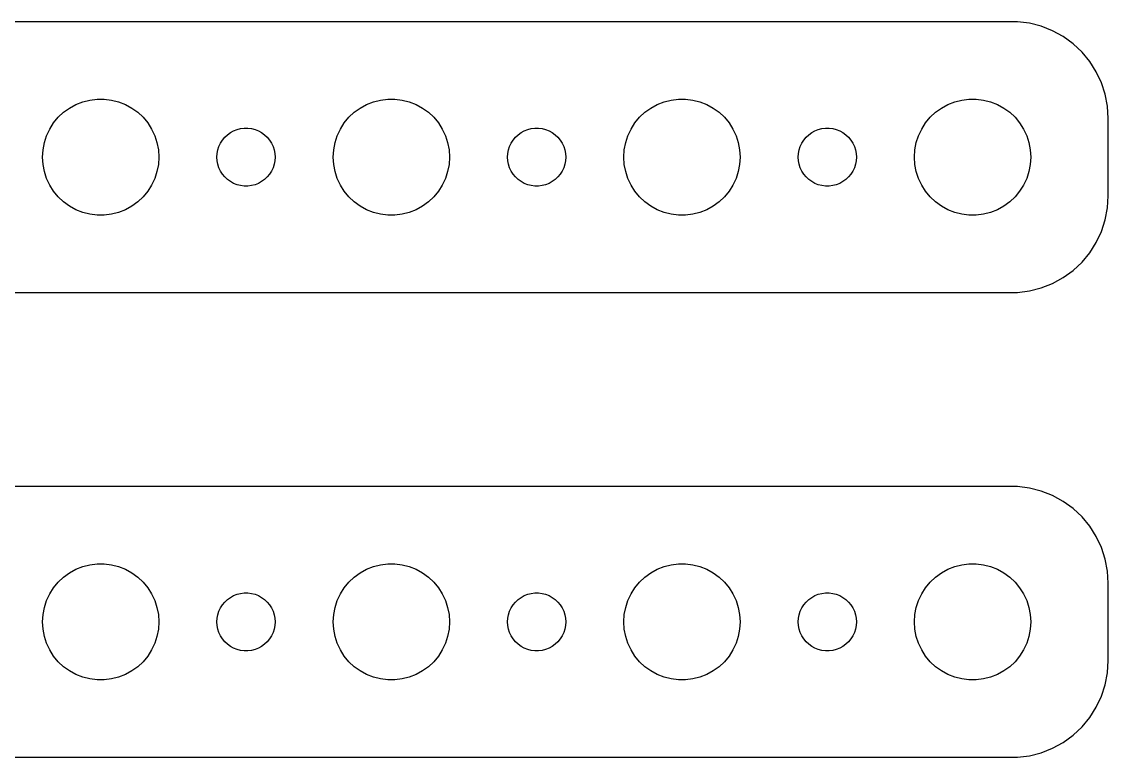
# Model space of a CAD drawing. Header units: metres. Extents: x -210 to 210, y 41 to 79.
# Drawn here: x 153.4 to 209.5, y 41 to 79 of the extents above; entities that cross this region are included whole.
import ezdxf

# ---------------------------------------------------------------- set-up
doc = ezdxf.new("R2010")
doc.units = ezdxf.units.M

msp = doc.modelspace()

# ---------------------------------------------------------------- linework, layer by layer
for p, q in [((204.814, 78.9901), (-204.814, 78.9901)), ((205.437, 78.9114), (204.814, 78.9901)), ((206.045, 78.7553), (205.437, 78.9114)), ((206.629, 78.5241), (206.045, 78.7553)), ((207.179, 78.2216), (206.629, 78.5241)), ((207.687, 77.8526), (207.179, 78.2216)), ((208.145, 77.4227), (207.687, 77.8526)), ((208.545, 76.9389), (208.145, 77.4227)), ((208.882, 76.4088), (208.545, 76.9389)), ((209.149, 75.8406), (208.882, 76.4088)), ((209.343, 75.2434), (209.149, 75.8406)), ((209.461, 74.6267), (209.343, 75.2434)), ((155.893, 74.533), (156.223, 74.7145)), ((156.223, 74.7145), (156.573, 74.8532)), ((156.573, 74.8532), (156.938, 74.9469)), ((156.938, 74.9469), (157.312, 74.9941)), ((157.312, 74.9941), (157.688, 74.9941)), ((157.688, 74.9941), (158.062, 74.9469)), ((158.062, 74.9469), (158.427, 74.8532)), ((158.427, 74.8532), (158.777, 74.7145)), ((158.777, 74.7145), (159.107, 74.533)), ((170.893, 74.533), (171.223, 74.7145)), ((171.223, 74.7145), (171.573, 74.8532)), ((171.573, 74.8532), (171.938, 74.9469)), ((171.938, 74.9469), (172.312, 74.9941)), ((172.312, 74.9941), (172.688, 74.9941)), ((172.688, 74.9941), (173.062, 74.9469)), ((173.062, 74.9469), (173.427, 74.8532)), ((173.427, 74.8532), (173.777, 74.7145)), ((173.777, 74.7145), (174.107, 74.533)), ((185.893, 74.533), (186.223, 74.7145)), ((186.223, 74.7145), (186.573, 74.8532)), ((186.573, 74.8532), (186.938, 74.9469)), ((186.938, 74.9469), (187.312, 74.9941)), ((187.312, 74.9941), (187.688, 74.9941)), ((187.688, 74.9941), (188.062, 74.9469)), ((188.062, 74.9469), (188.427, 74.8532)), ((188.427, 74.8532), (188.777, 74.7145)), ((188.777, 74.7145), (189.107, 74.533)), ((200.893, 74.533), (201.223, 74.7145)), ((201.223, 74.7145), (201.573, 74.8532)), ((201.573, 74.8532), (201.938, 74.9469)), ((201.938, 74.9469), (202.312, 74.9941)), ((202.312, 74.9941), (202.688, 74.9941)), ((202.688, 74.9941), (203.062, 74.9469)), ((203.062, 74.9469), (203.427, 74.8532)), ((203.427, 74.8532), (203.777, 74.7145)), ((203.777, 74.7145), (204.107, 74.533)), ((209.5, 74), (209.461, 74.6267)), ((155.073, 73.7634), (155.313, 74.0536)), ((155.313, 74.0536), (155.588, 74.3115)), ((155.588, 74.3115), (155.893, 74.533)), ((159.107, 74.533), (159.412, 74.3115)), ((159.412, 74.3115), (159.687, 74.0536)), ((159.687, 74.0536), (159.927, 73.7634)), ((170.073, 73.7634), (170.313, 74.0536)), ((170.313, 74.0536), (170.588, 74.3115)), ((170.588, 74.3115), (170.893, 74.533)), ((174.107, 74.533), (174.412, 74.3115)), ((174.412, 74.3115), (174.687, 74.0536)), ((174.687, 74.0536), (174.927, 73.7634)), ((185.073, 73.7634), (185.313, 74.0536)), ((185.313, 74.0536), (185.588, 74.3115)), ((185.588, 74.3115), (185.893, 74.533)), ((189.107, 74.533), (189.412, 74.3115)), ((189.412, 74.3115), (189.687, 74.0536)), ((189.687, 74.0536), (189.927, 73.7634)), ((200.073, 73.7634), (200.313, 74.0536)), ((200.313, 74.0536), (200.588, 74.3115)), ((200.588, 74.3115), (200.893, 74.533)), ((204.107, 74.533), (204.412, 74.3115)), ((204.412, 74.3115), (204.687, 74.0536)), ((204.687, 74.0536), (204.927, 73.7634)), ((154.871, 73.4453), (155.073, 73.7634)), ((159.927, 73.7634), (160.129, 73.4453)), ((164.536, 73.4266), (164.719, 73.4734)), ((164.719, 73.4734), (164.906, 73.497)), ((164.906, 73.497), (165.094, 73.497)), ((165.094, 73.497), (165.281, 73.4734)), ((165.281, 73.4734), (165.464, 73.4266)), ((169.871, 73.4453), (170.073, 73.7634)), ((174.927, 73.7634), (175.129, 73.4453)), ((179.536, 73.4266), (179.719, 73.4734)), ((179.719, 73.4734), (179.906, 73.497)), ((179.906, 73.497), (180.094, 73.497)), ((180.094, 73.497), (180.281, 73.4734)), ((180.281, 73.4734), (180.464, 73.4266)), ((184.871, 73.4453), (185.073, 73.7634)), ((189.927, 73.7634), (190.129, 73.4453)), ((194.536, 73.4266), (194.719, 73.4734)), ((194.719, 73.4734), (194.906, 73.497)), ((194.906, 73.497), (195.094, 73.497)), ((195.094, 73.497), (195.281, 73.4734)), ((195.281, 73.4734), (195.464, 73.4266)), ((199.871, 73.4453), (200.073, 73.7634)), ((204.927, 73.7634), (205.129, 73.4453)), ((209.5, 70), (209.5, 74)), ((154.594, 72.7461), (154.711, 73.1044)), ((154.711, 73.1044), (154.871, 73.4453)), ((160.129, 73.4453), (160.289, 73.1044)), ((160.289, 73.1044), (160.406, 72.7461)), ((163.786, 72.8817), (163.907, 73.0268)), ((163.907, 73.0268), (164.044, 73.1558)), ((164.044, 73.1558), (164.196, 73.2665)), ((164.196, 73.2665), (164.361, 73.3572)), ((164.361, 73.3572), (164.536, 73.4266)), ((165.464, 73.4266), (165.639, 73.3572)), ((165.639, 73.3572), (165.804, 73.2665)), ((165.804, 73.2665), (165.956, 73.1558)), ((165.956, 73.1558), (166.093, 73.0268)), ((166.093, 73.0268), (166.214, 72.8817)), ((169.594, 72.7461), (169.711, 73.1044)), ((169.711, 73.1044), (169.871, 73.4453)), ((175.129, 73.4453), (175.289, 73.1044)), ((175.289, 73.1044), (175.406, 72.7461)), ((178.786, 72.8817), (178.907, 73.0268)), ((178.907, 73.0268), (179.044, 73.1558)), ((179.044, 73.1558), (179.196, 73.2665)), ((179.196, 73.2665), (179.361, 73.3572)), ((179.361, 73.3572), (179.536, 73.4266)), ((180.464, 73.4266), (180.639, 73.3572)), ((180.639, 73.3572), (180.804, 73.2665)), ((180.804, 73.2665), (180.956, 73.1558)), ((180.956, 73.1558), (181.093, 73.0268)), ((181.093, 73.0268), (181.214, 72.8817)), ((184.594, 72.7461), (184.711, 73.1044)), ((184.711, 73.1044), (184.871, 73.4453)), ((190.129, 73.4453), (190.289, 73.1044)), ((190.289, 73.1044), (190.406, 72.7461)), ((193.786, 72.8817), (193.907, 73.0268)), ((193.907, 73.0268), (194.044, 73.1558)), ((194.044, 73.1558), (194.196, 73.2665)), ((194.196, 73.2665), (194.361, 73.3572)), ((194.361, 73.3572), (194.536, 73.4266)), ((195.464, 73.4266), (195.639, 73.3572)), ((195.639, 73.3572), (195.804, 73.2665)), ((195.804, 73.2665), (195.956, 73.1558)), ((195.956, 73.1558), (196.093, 73.0268)), ((196.093, 73.0268), (196.214, 72.8817)), ((199.594, 72.7461), (199.711, 73.1044)), ((199.711, 73.1044), (199.871, 73.4453)), ((205.129, 73.4453), (205.289, 73.1044)), ((205.289, 73.1044), (205.406, 72.7461)), ((154.5, 72), (154.524, 72.376)), ((154.524, 72.376), (154.594, 72.7461)), ((160.406, 72.7461), (160.476, 72.376)), ((160.476, 72.376), (160.5, 72)), ((163.512, 72.188), (163.547, 72.373)), ((163.547, 72.373), (163.605, 72.5522)), ((163.605, 72.5522), (163.686, 72.7226)), ((163.686, 72.7226), (163.786, 72.8817)), ((166.214, 72.8817), (166.314, 72.7226)), ((166.314, 72.7226), (166.395, 72.5522)), ((166.395, 72.5522), (166.453, 72.373)), ((166.453, 72.373), (166.488, 72.188)), ((169.5, 72), (169.524, 72.376)), ((169.524, 72.376), (169.594, 72.7461)), ((175.406, 72.7461), (175.476, 72.376)), ((175.476, 72.376), (175.5, 72)), ((178.512, 72.188), (178.547, 72.373)), ((178.547, 72.373), (178.605, 72.5522)), ((178.605, 72.5522), (178.686, 72.7226)), ((178.686, 72.7226), (178.786, 72.8817)), ((181.214, 72.8817), (181.314, 72.7226)), ((181.314, 72.7226), (181.395, 72.5522)), ((181.395, 72.5522), (181.453, 72.373)), ((181.453, 72.373), (181.488, 72.188)), ((184.5, 72), (184.524, 72.376)), ((184.524, 72.376), (184.594, 72.7461)), ((190.406, 72.7461), (190.476, 72.376)), ((190.476, 72.376), (190.5, 72)), ((193.512, 72.188), (193.547, 72.373)), ((193.547, 72.373), (193.605, 72.5522)), ((193.605, 72.5522), (193.686, 72.7226)), ((193.686, 72.7226), (193.786, 72.8817)), ((196.214, 72.8817), (196.314, 72.7226)), ((196.314, 72.7226), (196.395, 72.5522)), ((196.395, 72.5522), (196.453, 72.373)), ((196.453, 72.373), (196.488, 72.188)), ((199.5, 72), (199.524, 72.376)), ((199.524, 72.376), (199.594, 72.7461)), ((205.406, 72.7461), (205.476, 72.376)), ((205.476, 72.376), (205.5, 72)), ((154.524, 71.624), (154.5, 72)), ((160.5, 72), (160.476, 71.624)), ((163.5, 72), (163.512, 72.188)), ((163.512, 71.812), (163.5, 72)), ((163.547, 71.627), (163.512, 71.812)), ((166.488, 71.812), (166.453, 71.627)), ((166.488, 72.188), (166.5, 72)), ((166.5, 72), (166.488, 71.812)), ((169.524, 71.624), (169.5, 72)), ((175.5, 72), (175.476, 71.624)), ((178.5, 72), (178.512, 72.188)), ((178.512, 71.812), (178.5, 72)), ((178.547, 71.627), (178.512, 71.812)), ((181.488, 71.812), (181.453, 71.627)), ((181.488, 72.188), (181.5, 72)), ((181.5, 72), (181.488, 71.812)), ((184.524, 71.624), (184.5, 72)), ((190.5, 72), (190.476, 71.624)), ((193.5, 72), (193.512, 72.188)), ((193.512, 71.812), (193.5, 72)), ((193.547, 71.627), (193.512, 71.812)), ((196.488, 71.812), (196.453, 71.627)), ((196.488, 72.188), (196.5, 72)), ((196.5, 72), (196.488, 71.812)), ((199.524, 71.624), (199.5, 72)), ((205.5, 72), (205.476, 71.624)), ((154.594, 71.2539), (154.524, 71.624)), ((154.711, 70.8956), (154.594, 71.2539)), ((160.406, 71.2539), (160.289, 70.8956)), ((160.476, 71.624), (160.406, 71.2539)), ((163.605, 71.4478), (163.547, 71.627)), ((163.686, 71.2774), (163.605, 71.4478)), ((163.786, 71.1183), (163.686, 71.2774)), ((166.314, 71.2774), (166.214, 71.1183)), ((166.395, 71.4478), (166.314, 71.2774)), ((166.453, 71.627), (166.395, 71.4478)), ((169.594, 71.2539), (169.524, 71.624)), ((169.711, 70.8956), (169.594, 71.2539)), ((175.406, 71.2539), (175.289, 70.8956)), ((175.476, 71.624), (175.406, 71.2539)), ((178.605, 71.4478), (178.547, 71.627)), ((178.686, 71.2774), (178.605, 71.4478)), ((178.786, 71.1183), (178.686, 71.2774)), ((181.314, 71.2774), (181.214, 71.1183)), ((181.395, 71.4478), (181.314, 71.2774)), ((181.453, 71.627), (181.395, 71.4478)), ((184.594, 71.2539), (184.524, 71.624)), ((184.711, 70.8956), (184.594, 71.2539)), ((190.406, 71.2539), (190.289, 70.8956)), ((190.476, 71.624), (190.406, 71.2539)), ((193.605, 71.4478), (193.547, 71.627)), ((193.686, 71.2774), (193.605, 71.4478)), ((193.786, 71.1183), (193.686, 71.2774)), ((196.314, 71.2774), (196.214, 71.1183)), ((196.395, 71.4478), (196.314, 71.2774)), ((196.453, 71.627), (196.395, 71.4478)), ((199.594, 71.2539), (199.524, 71.624)), ((199.711, 70.8956), (199.594, 71.2539)), ((205.406, 71.2539), (205.289, 70.8956)), ((205.476, 71.624), (205.406, 71.2539)), ((154.871, 70.5547), (154.711, 70.8956)), ((160.289, 70.8956), (160.129, 70.5547)), ((163.907, 70.9732), (163.786, 71.1183)), ((164.044, 70.8442), (163.907, 70.9732)), ((164.196, 70.7335), (164.044, 70.8442)), ((164.361, 70.6428), (164.196, 70.7335)), ((165.804, 70.7335), (165.639, 70.6428)), ((165.956, 70.8442), (165.804, 70.7335)), ((166.093, 70.9732), (165.956, 70.8442)), ((166.214, 71.1183), (166.093, 70.9732)), ((169.871, 70.5547), (169.711, 70.8956)), ((175.289, 70.8956), (175.129, 70.5547)), ((178.907, 70.9732), (178.786, 71.1183)), ((179.044, 70.8442), (178.907, 70.9732)), ((179.196, 70.7335), (179.044, 70.8442)), ((179.361, 70.6428), (179.196, 70.7335)), ((180.804, 70.7335), (180.639, 70.6428)), ((180.956, 70.8442), (180.804, 70.7335)), ((181.093, 70.9732), (180.956, 70.8442)), ((181.214, 71.1183), (181.093, 70.9732)), ((184.871, 70.5547), (184.711, 70.8956)), ((190.289, 70.8956), (190.129, 70.5547)), ((193.907, 70.9732), (193.786, 71.1183)), ((194.044, 70.8442), (193.907, 70.9732)), ((194.196, 70.7335), (194.044, 70.8442)), ((194.361, 70.6428), (194.196, 70.7335)), ((195.804, 70.7335), (195.639, 70.6428)), ((195.956, 70.8442), (195.804, 70.7335)), ((196.093, 70.9732), (195.956, 70.8442)), ((196.214, 71.1183), (196.093, 70.9732)), ((199.871, 70.5547), (199.711, 70.8956)), ((205.289, 70.8956), (205.129, 70.5547)), ((155.073, 70.2366), (154.871, 70.5547)), ((155.313, 69.9464), (155.073, 70.2366)), ((159.927, 70.2366), (159.687, 69.9464)), ((160.129, 70.5547), (159.927, 70.2366)), ((164.536, 70.5734), (164.361, 70.6428)), ((164.719, 70.5266), (164.536, 70.5734)), ((164.906, 70.503), (164.719, 70.5266)), ((165.094, 70.503), (164.906, 70.503)), ((165.281, 70.5266), (165.094, 70.503)), ((165.464, 70.5734), (165.281, 70.5266)), ((165.639, 70.6428), (165.464, 70.5734)), ((170.073, 70.2366), (169.871, 70.5547)), ((170.313, 69.9464), (170.073, 70.2366)), ((174.927, 70.2366), (174.687, 69.9464)), ((175.129, 70.5547), (174.927, 70.2366)), ((179.536, 70.5734), (179.361, 70.6428)), ((179.719, 70.5266), (179.536, 70.5734)), ((179.906, 70.503), (179.719, 70.5266)), ((180.094, 70.503), (179.906, 70.503)), ((180.281, 70.5266), (180.094, 70.503)), ((180.464, 70.5734), (180.281, 70.5266)), ((180.639, 70.6428), (180.464, 70.5734)), ((185.073, 70.2366), (184.871, 70.5547)), ((185.313, 69.9464), (185.073, 70.2366)), ((189.927, 70.2366), (189.687, 69.9464)), ((190.129, 70.5547), (189.927, 70.2366)), ((194.536, 70.5734), (194.361, 70.6428)), ((194.719, 70.5266), (194.536, 70.5734)), ((194.906, 70.503), (194.719, 70.5266)), ((195.094, 70.503), (194.906, 70.503)), ((195.281, 70.5266), (195.094, 70.503)), ((195.464, 70.5734), (195.281, 70.5266)), ((195.639, 70.6428), (195.464, 70.5734)), ((200.073, 70.2366), (199.871, 70.5547)), ((200.313, 69.9464), (200.073, 70.2366)), ((204.927, 70.2366), (204.687, 69.9464)), ((205.129, 70.5547), (204.927, 70.2366)), ((155.588, 69.6885), (155.313, 69.9464)), ((155.893, 69.467), (155.588, 69.6885)), ((159.412, 69.6885), (159.107, 69.467)), ((159.687, 69.9464), (159.412, 69.6885)), ((170.588, 69.6885), (170.313, 69.9464)), ((170.893, 69.467), (170.588, 69.6885)), ((174.412, 69.6885), (174.107, 69.467)), ((174.687, 69.9464), (174.412, 69.6885)), ((185.588, 69.6885), (185.313, 69.9464)), ((185.893, 69.467), (185.588, 69.6885)), ((189.412, 69.6885), (189.107, 69.467)), ((189.687, 69.9464), (189.412, 69.6885)), ((200.588, 69.6885), (200.313, 69.9464)), ((200.893, 69.467), (200.588, 69.6885)), ((204.412, 69.6885), (204.107, 69.467)), ((204.687, 69.9464), (204.412, 69.6885)), ((209.461, 69.3733), (209.5, 70)), ((156.223, 69.2855), (155.893, 69.467)), ((156.573, 69.1468), (156.223, 69.2855)), ((156.938, 69.0531), (156.573, 69.1468)), ((157.312, 69.0059), (156.938, 69.0531)), ((157.688, 69.0059), (157.312, 69.0059)), ((158.062, 69.0531), (157.688, 69.0059)), ((158.427, 69.1468), (158.062, 69.0531)), ((158.777, 69.2855), (158.427, 69.1468)), ((159.107, 69.467), (158.777, 69.2855)), ((171.223, 69.2855), (170.893, 69.467)), ((171.573, 69.1468), (171.223, 69.2855)), ((171.938, 69.0531), (171.573, 69.1468)), ((172.312, 69.0059), (171.938, 69.0531)), ((172.688, 69.0059), (172.312, 69.0059)), ((173.062, 69.0531), (172.688, 69.0059)), ((173.427, 69.1468), (173.062, 69.0531)), ((173.777, 69.2855), (173.427, 69.1468)), ((174.107, 69.467), (173.777, 69.2855)), ((186.223, 69.2855), (185.893, 69.467)), ((186.573, 69.1468), (186.223, 69.2855)), ((186.938, 69.0531), (186.573, 69.1468)), ((187.312, 69.0059), (186.938, 69.0531)), ((187.688, 69.0059), (187.312, 69.0059)), ((188.062, 69.0531), (187.688, 69.0059)), ((188.427, 69.1468), (188.062, 69.0531)), ((188.777, 69.2855), (188.427, 69.1468)), ((189.107, 69.467), (188.777, 69.2855)), ((201.223, 69.2855), (200.893, 69.467)), ((201.573, 69.1468), (201.223, 69.2855)), ((201.938, 69.0531), (201.573, 69.1468)), ((202.312, 69.0059), (201.938, 69.0531)), ((202.688, 69.0059), (202.312, 69.0059)), ((203.062, 69.0531), (202.688, 69.0059)), ((203.427, 69.1468), (203.062, 69.0531)), ((203.777, 69.2855), (203.427, 69.1468)), ((204.107, 69.467), (203.777, 69.2855)), ((209.343, 68.7566), (209.461, 69.3733)), ((209.149, 68.1594), (209.343, 68.7566)), ((208.882, 67.5912), (209.149, 68.1594)), ((208.545, 67.0611), (208.882, 67.5912)), ((208.145, 66.5773), (208.545, 67.0611)), ((207.687, 66.1474), (208.145, 66.5773)), ((206.629, 65.4759), (207.179, 65.7784)), ((207.179, 65.7784), (207.687, 66.1474)), ((204.814, 65.0099), (205.437, 65.0886)), ((205.437, 65.0886), (206.045, 65.2447)), ((206.045, 65.2447), (206.629, 65.4759)), ((-204.814, 65.0099), (204.814, 65.0099)), ((204.814, 54.9901), (-204.814, 54.9901)), ((205.437, 54.9114), (204.814, 54.9901)), ((206.045, 54.7553), (205.437, 54.9114)), ((206.629, 54.5241), (206.045, 54.7553)), ((207.179, 54.2216), (206.629, 54.5241)), ((207.687, 53.8526), (207.179, 54.2216)), ((208.145, 53.4227), (207.687, 53.8526)), ((208.545, 52.9389), (208.145, 53.4227)), ((208.882, 52.4088), (208.545, 52.9389)), ((209.149, 51.8406), (208.882, 52.4088)), ((209.343, 51.2434), (209.149, 51.8406)), ((209.461, 50.6267), (209.343, 51.2434)), ((155.588, 50.3115), (155.893, 50.533)), ((155.893, 50.533), (156.223, 50.7145)), ((156.223, 50.7145), (156.573, 50.8532)), ((156.573, 50.8532), (156.938, 50.9469)), ((156.938, 50.9469), (157.312, 50.9941)), ((157.312, 50.9941), (157.688, 50.9941)), ((157.688, 50.9941), (158.062, 50.9469)), ((158.062, 50.9469), (158.427, 50.8532)), ((158.427, 50.8532), (158.777, 50.7145)), ((158.777, 50.7145), (159.107, 50.533)), ((159.107, 50.533), (159.412, 50.3115)), ((170.588, 50.3115), (170.893, 50.533)), ((170.893, 50.533), (171.223, 50.7145)), ((171.223, 50.7145), (171.573, 50.8532)), ((171.573, 50.8532), (171.938, 50.9469)), ((171.938, 50.9469), (172.312, 50.9941)), ((172.312, 50.9941), (172.688, 50.9941)), ((172.688, 50.9941), (173.062, 50.9469)), ((173.062, 50.9469), (173.427, 50.8532)), ((173.427, 50.8532), (173.777, 50.7145)), ((173.777, 50.7145), (174.107, 50.533)), ((174.107, 50.533), (174.412, 50.3115)), ((185.588, 50.3115), (185.893, 50.533)), ((185.893, 50.533), (186.223, 50.7145)), ((186.223, 50.7145), (186.573, 50.8532)), ((186.573, 50.8532), (186.938, 50.9469)), ((186.938, 50.9469), (187.312, 50.9941)), ((187.312, 50.9941), (187.688, 50.9941)), ((187.688, 50.9941), (188.062, 50.9469)), ((188.062, 50.9469), (188.427, 50.8532)), ((188.427, 50.8532), (188.777, 50.7145)), ((188.777, 50.7145), (189.107, 50.533)), ((189.107, 50.533), (189.412, 50.3115)), ((200.588, 50.3115), (200.893, 50.533)), ((200.893, 50.533), (201.223, 50.7145)), ((201.223, 50.7145), (201.573, 50.8532)), ((201.573, 50.8532), (201.938, 50.9469)), ((201.938, 50.9469), (202.312, 50.9941)), ((202.312, 50.9941), (202.688, 50.9941)), ((202.688, 50.9941), (203.062, 50.9469)), ((203.062, 50.9469), (203.427, 50.8532)), ((203.427, 50.8532), (203.777, 50.7145)), ((203.777, 50.7145), (204.107, 50.533)), ((204.107, 50.533), (204.412, 50.3115)), ((209.5, 50), (209.461, 50.6267)), ((155.073, 49.7634), (155.313, 50.0536)), ((155.313, 50.0536), (155.588, 50.3115)), ((159.412, 50.3115), (159.687, 50.0536)), ((159.687, 50.0536), (159.927, 49.7634)), ((170.073, 49.7634), (170.313, 50.0536)), ((170.313, 50.0536), (170.588, 50.3115)), ((174.412, 50.3115), (174.687, 50.0536)), ((174.687, 50.0536), (174.927, 49.7634)), ((185.073, 49.7634), (185.313, 50.0536)), ((185.313, 50.0536), (185.588, 50.3115)), ((189.412, 50.3115), (189.687, 50.0536)), ((189.687, 50.0536), (189.927, 49.7634)), ((200.073, 49.7634), (200.313, 50.0536)), ((200.313, 50.0536), (200.588, 50.3115)), ((204.412, 50.3115), (204.687, 50.0536)), ((204.687, 50.0536), (204.927, 49.7634)), ((209.5, 46), (209.5, 50)), ((154.711, 49.1044), (154.871, 49.4453)), ((154.871, 49.4453), (155.073, 49.7634)), ((159.927, 49.7634), (160.129, 49.4453)), ((160.129, 49.4453), (160.289, 49.1044)), ((164.196, 49.2665), (164.361, 49.3572)), ((164.361, 49.3572), (164.536, 49.4266)), ((164.536, 49.4266), (164.719, 49.4734)), ((164.719, 49.4734), (164.906, 49.497)), ((164.906, 49.497), (165.094, 49.497)), ((165.094, 49.497), (165.281, 49.4734)), ((165.281, 49.4734), (165.464, 49.4266)), ((165.464, 49.4266), (165.639, 49.3572)), ((165.639, 49.3572), (165.804, 49.2665)), ((169.711, 49.1044), (169.871, 49.4453)), ((169.871, 49.4453), (170.073, 49.7634)), ((174.927, 49.7634), (175.129, 49.4453)), ((175.129, 49.4453), (175.289, 49.1044)), ((179.196, 49.2665), (179.361, 49.3572)), ((179.361, 49.3572), (179.536, 49.4266)), ((179.536, 49.4266), (179.719, 49.4734)), ((179.719, 49.4734), (179.906, 49.497)), ((179.906, 49.497), (180.094, 49.497)), ((180.094, 49.497), (180.281, 49.4734)), ((180.281, 49.4734), (180.464, 49.4266)), ((180.464, 49.4266), (180.639, 49.3572)), ((180.639, 49.3572), (180.804, 49.2665)), ((184.711, 49.1044), (184.871, 49.4453)), ((184.871, 49.4453), (185.073, 49.7634)), ((189.927, 49.7634), (190.129, 49.4453)), ((190.129, 49.4453), (190.289, 49.1044)), ((194.196, 49.2665), (194.361, 49.3572)), ((194.361, 49.3572), (194.536, 49.4266)), ((194.536, 49.4266), (194.719, 49.4734)), ((194.719, 49.4734), (194.906, 49.497)), ((194.906, 49.497), (195.094, 49.497)), ((195.094, 49.497), (195.281, 49.4734)), ((195.281, 49.4734), (195.464, 49.4266)), ((195.464, 49.4266), (195.639, 49.3572)), ((195.639, 49.3572), (195.804, 49.2665)), ((199.711, 49.1044), (199.871, 49.4453)), ((199.871, 49.4453), (200.073, 49.7634)), ((204.927, 49.7634), (205.129, 49.4453)), ((205.129, 49.4453), (205.289, 49.1044)), ((154.594, 48.7461), (154.711, 49.1044)), ((160.289, 49.1044), (160.406, 48.7461)), ((163.686, 48.7226), (163.786, 48.8817)), ((163.786, 48.8817), (163.907, 49.0268)), ((163.907, 49.0268), (164.044, 49.1558)), ((164.044, 49.1558), (164.196, 49.2665)), ((165.804, 49.2665), (165.956, 49.1558)), ((165.956, 49.1558), (166.093, 49.0268)), ((166.093, 49.0268), (166.214, 48.8817)), ((166.214, 48.8817), (166.314, 48.7226)), ((169.594, 48.7461), (169.711, 49.1044)), ((175.289, 49.1044), (175.406, 48.7461)), ((178.686, 48.7226), (178.786, 48.8817)), ((178.786, 48.8817), (178.907, 49.0268)), ((178.907, 49.0268), (179.044, 49.1558)), ((179.044, 49.1558), (179.196, 49.2665)), ((180.804, 49.2665), (180.956, 49.1558)), ((180.956, 49.1558), (181.093, 49.0268)), ((181.093, 49.0268), (181.214, 48.8817)), ((181.214, 48.8817), (181.314, 48.7226)), ((184.594, 48.7461), (184.711, 49.1044)), ((190.289, 49.1044), (190.406, 48.7461)), ((193.686, 48.7226), (193.786, 48.8817)), ((193.786, 48.8817), (193.907, 49.0268)), ((193.907, 49.0268), (194.044, 49.1558)), ((194.044, 49.1558), (194.196, 49.2665)), ((195.804, 49.2665), (195.956, 49.1558)), ((195.956, 49.1558), (196.093, 49.0268)), ((196.093, 49.0268), (196.214, 48.8817)), ((196.214, 48.8817), (196.314, 48.7226)), ((199.594, 48.7461), (199.711, 49.1044)), ((205.289, 49.1044), (205.406, 48.7461)), ((154.5, 48), (154.524, 48.376)), ((154.524, 48.376), (154.594, 48.7461)), ((160.406, 48.7461), (160.476, 48.376)), ((160.476, 48.376), (160.5, 48)), ((163.512, 48.188), (163.547, 48.373)), ((163.547, 48.373), (163.605, 48.5522)), ((163.605, 48.5522), (163.686, 48.7226)), ((166.314, 48.7226), (166.395, 48.5522)), ((166.395, 48.5522), (166.453, 48.373)), ((166.453, 48.373), (166.488, 48.188)), ((169.5, 48), (169.524, 48.376)), ((169.524, 48.376), (169.594, 48.7461)), ((175.406, 48.7461), (175.476, 48.376)), ((175.476, 48.376), (175.5, 48)), ((178.512, 48.188), (178.547, 48.373)), ((178.547, 48.373), (178.605, 48.5522)), ((178.605, 48.5522), (178.686, 48.7226)), ((181.314, 48.7226), (181.395, 48.5522)), ((181.395, 48.5522), (181.453, 48.373)), ((181.453, 48.373), (181.488, 48.188)), ((184.5, 48), (184.524, 48.376)), ((184.524, 48.376), (184.594, 48.7461)), ((190.406, 48.7461), (190.476, 48.376)), ((190.476, 48.376), (190.5, 48)), ((193.512, 48.188), (193.547, 48.373)), ((193.547, 48.373), (193.605, 48.5522)), ((193.605, 48.5522), (193.686, 48.7226)), ((196.314, 48.7226), (196.395, 48.5522)), ((196.395, 48.5522), (196.453, 48.373)), ((196.453, 48.373), (196.488, 48.188)), ((199.5, 48), (199.524, 48.376)), ((199.524, 48.376), (199.594, 48.7461)), ((205.406, 48.7461), (205.476, 48.376)), ((205.476, 48.376), (205.5, 48)), ((154.524, 47.624), (154.5, 48)), ((160.5, 48), (160.476, 47.624)), ((163.5, 48), (163.512, 48.188)), ((163.512, 47.812), (163.5, 48)), ((163.547, 47.627), (163.512, 47.812)), ((166.488, 47.812), (166.453, 47.627)), ((166.488, 48.188), (166.5, 48)), ((166.5, 48), (166.488, 47.812)), ((169.524, 47.624), (169.5, 48)), ((175.5, 48), (175.476, 47.624)), ((178.5, 48), (178.512, 48.188)), ((178.512, 47.812), (178.5, 48)), ((178.547, 47.627), (178.512, 47.812)), ((181.488, 47.812), (181.453, 47.627)), ((181.488, 48.188), (181.5, 48)), ((181.5, 48), (181.488, 47.812)), ((184.524, 47.624), (184.5, 48)), ((190.5, 48), (190.476, 47.624)), ((193.5, 48), (193.512, 48.188)), ((193.512, 47.812), (193.5, 48)), ((193.547, 47.627), (193.512, 47.812)), ((196.488, 47.812), (196.453, 47.627)), ((196.488, 48.188), (196.5, 48)), ((196.5, 48), (196.488, 47.812)), ((199.524, 47.624), (199.5, 48)), ((205.5, 48), (205.476, 47.624)), ((154.594, 47.2539), (154.524, 47.624)), ((154.711, 46.8956), (154.594, 47.2539)), ((160.406, 47.2539), (160.289, 46.8956)), ((160.476, 47.624), (160.406, 47.2539)), ((163.605, 47.4478), (163.547, 47.627)), ((163.686, 47.2774), (163.605, 47.4478)), ((163.786, 47.1183), (163.686, 47.2774)), ((163.907, 46.9732), (163.786, 47.1183)), ((166.214, 47.1183), (166.093, 46.9732)), ((166.314, 47.2774), (166.214, 47.1183)), ((166.395, 47.4478), (166.314, 47.2774)), ((166.453, 47.627), (166.395, 47.4478)), ((169.594, 47.2539), (169.524, 47.624)), ((169.711, 46.8956), (169.594, 47.2539)), ((175.406, 47.2539), (175.289, 46.8956)), ((175.476, 47.624), (175.406, 47.2539)), ((178.605, 47.4478), (178.547, 47.627)), ((178.686, 47.2774), (178.605, 47.4478)), ((178.786, 47.1183), (178.686, 47.2774)), ((178.907, 46.9732), (178.786, 47.1183)), ((181.214, 47.1183), (181.093, 46.9732)), ((181.314, 47.2774), (181.214, 47.1183)), ((181.395, 47.4478), (181.314, 47.2774)), ((181.453, 47.627), (181.395, 47.4478)), ((184.594, 47.2539), (184.524, 47.624)), ((184.711, 46.8956), (184.594, 47.2539)), ((190.406, 47.2539), (190.289, 46.8956)), ((190.476, 47.624), (190.406, 47.2539)), ((193.605, 47.4478), (193.547, 47.627)), ((193.686, 47.2774), (193.605, 47.4478)), ((193.786, 47.1183), (193.686, 47.2774)), ((193.907, 46.9732), (193.786, 47.1183)), ((196.214, 47.1183), (196.093, 46.9732)), ((196.314, 47.2774), (196.214, 47.1183)), ((196.395, 47.4478), (196.314, 47.2774)), ((196.453, 47.627), (196.395, 47.4478)), ((199.594, 47.2539), (199.524, 47.624)), ((199.711, 46.8956), (199.594, 47.2539)), ((205.406, 47.2539), (205.289, 46.8956)), ((205.476, 47.624), (205.406, 47.2539)), ((154.871, 46.5547), (154.711, 46.8956)), ((155.073, 46.2366), (154.871, 46.5547)), ((160.129, 46.5547), (159.927, 46.2366)), ((160.289, 46.8956), (160.129, 46.5547)), ((164.044, 46.8442), (163.907, 46.9732)), ((164.196, 46.7335), (164.044, 46.8442)), ((164.361, 46.6428), (164.196, 46.7335)), ((164.536, 46.5734), (164.361, 46.6428)), ((164.719, 46.5266), (164.536, 46.5734)), ((165.464, 46.5734), (165.281, 46.5266)), ((165.639, 46.6428), (165.464, 46.5734)), ((165.804, 46.7335), (165.639, 46.6428)), ((165.956, 46.8442), (165.804, 46.7335)), ((166.093, 46.9732), (165.956, 46.8442)), ((169.871, 46.5547), (169.711, 46.8956)), ((170.073, 46.2366), (169.871, 46.5547)), ((175.129, 46.5547), (174.927, 46.2366)), ((175.289, 46.8956), (175.129, 46.5547)), ((179.044, 46.8442), (178.907, 46.9732)), ((179.196, 46.7335), (179.044, 46.8442)), ((179.361, 46.6428), (179.196, 46.7335)), ((179.536, 46.5734), (179.361, 46.6428)), ((179.719, 46.5266), (179.536, 46.5734)), ((180.464, 46.5734), (180.281, 46.5266)), ((180.639, 46.6428), (180.464, 46.5734)), ((180.804, 46.7335), (180.639, 46.6428)), ((180.956, 46.8442), (180.804, 46.7335)), ((181.093, 46.9732), (180.956, 46.8442)), ((184.871, 46.5547), (184.711, 46.8956)), ((185.073, 46.2366), (184.871, 46.5547)), ((190.129, 46.5547), (189.927, 46.2366)), ((190.289, 46.8956), (190.129, 46.5547)), ((194.044, 46.8442), (193.907, 46.9732)), ((194.196, 46.7335), (194.044, 46.8442)), ((194.361, 46.6428), (194.196, 46.7335)), ((194.536, 46.5734), (194.361, 46.6428)), ((194.719, 46.5266), (194.536, 46.5734)), ((195.464, 46.5734), (195.281, 46.5266)), ((195.639, 46.6428), (195.464, 46.5734)), ((195.804, 46.7335), (195.639, 46.6428)), ((195.956, 46.8442), (195.804, 46.7335)), ((196.093, 46.9732), (195.956, 46.8442)), ((199.871, 46.5547), (199.711, 46.8956)), ((200.073, 46.2366), (199.871, 46.5547)), ((205.129, 46.5547), (204.927, 46.2366)), ((205.289, 46.8956), (205.129, 46.5547)), ((155.313, 45.9464), (155.073, 46.2366)), ((159.927, 46.2366), (159.687, 45.9464)), ((164.906, 46.503), (164.719, 46.5266)), ((165.094, 46.503), (164.906, 46.503)), ((165.281, 46.5266), (165.094, 46.503)), ((170.313, 45.9464), (170.073, 46.2366)), ((174.927, 46.2366), (174.687, 45.9464)), ((179.906, 46.503), (179.719, 46.5266)), ((180.094, 46.503), (179.906, 46.503)), ((180.281, 46.5266), (180.094, 46.503)), ((185.313, 45.9464), (185.073, 46.2366)), ((189.927, 46.2366), (189.687, 45.9464)), ((194.906, 46.503), (194.719, 46.5266)), ((195.094, 46.503), (194.906, 46.503)), ((195.281, 46.5266), (195.094, 46.503)), ((200.313, 45.9464), (200.073, 46.2366)), ((204.927, 46.2366), (204.687, 45.9464)), ((209.461, 45.3733), (209.5, 46)), ((155.588, 45.6885), (155.313, 45.9464)), ((155.893, 45.467), (155.588, 45.6885)), ((156.223, 45.2855), (155.893, 45.467)), ((159.107, 45.467), (158.777, 45.2855)), ((159.412, 45.6885), (159.107, 45.467)), ((159.687, 45.9464), (159.412, 45.6885)), ((170.588, 45.6885), (170.313, 45.9464)), ((170.893, 45.467), (170.588, 45.6885)), ((171.223, 45.2855), (170.893, 45.467)), ((174.107, 45.467), (173.777, 45.2855)), ((174.412, 45.6885), (174.107, 45.467)), ((174.687, 45.9464), (174.412, 45.6885)), ((185.588, 45.6885), (185.313, 45.9464)), ((185.893, 45.467), (185.588, 45.6885)), ((186.223, 45.2855), (185.893, 45.467)), ((189.107, 45.467), (188.777, 45.2855)), ((189.412, 45.6885), (189.107, 45.467)), ((189.687, 45.9464), (189.412, 45.6885)), ((200.588, 45.6885), (200.313, 45.9464)), ((200.893, 45.467), (200.588, 45.6885)), ((201.223, 45.2855), (200.893, 45.467)), ((204.107, 45.467), (203.777, 45.2855)), ((204.412, 45.6885), (204.107, 45.467)), ((204.687, 45.9464), (204.412, 45.6885)), ((156.573, 45.1468), (156.223, 45.2855)), ((156.938, 45.0531), (156.573, 45.1468)), ((157.312, 45.0059), (156.938, 45.0531)), ((157.688, 45.0059), (157.312, 45.0059)), ((158.062, 45.0531), (157.688, 45.0059)), ((158.427, 45.1468), (158.062, 45.0531)), ((158.777, 45.2855), (158.427, 45.1468)), ((171.573, 45.1468), (171.223, 45.2855)), ((171.938, 45.0531), (171.573, 45.1468)), ((172.312, 45.0059), (171.938, 45.0531)), ((172.688, 45.0059), (172.312, 45.0059)), ((173.062, 45.0531), (172.688, 45.0059)), ((173.427, 45.1468), (173.062, 45.0531)), ((173.777, 45.2855), (173.427, 45.1468)), ((186.573, 45.1468), (186.223, 45.2855)), ((186.938, 45.0531), (186.573, 45.1468)), ((187.312, 45.0059), (186.938, 45.0531)), ((187.688, 45.0059), (187.312, 45.0059)), ((188.062, 45.0531), (187.688, 45.0059)), ((188.427, 45.1468), (188.062, 45.0531)), ((188.777, 45.2855), (188.427, 45.1468)), ((201.573, 45.1468), (201.223, 45.2855)), ((201.938, 45.0531), (201.573, 45.1468)), ((202.312, 45.0059), (201.938, 45.0531)), ((202.688, 45.0059), (202.312, 45.0059)), ((203.062, 45.0531), (202.688, 45.0059)), ((203.427, 45.1468), (203.062, 45.0531)), ((203.777, 45.2855), (203.427, 45.1468)), ((209.343, 44.7566), (209.461, 45.3733)), ((209.149, 44.1594), (209.343, 44.7566)), ((208.882, 43.5912), (209.149, 44.1594)), ((208.545, 43.0611), (208.882, 43.5912)), ((208.145, 42.5773), (208.545, 43.0611)), ((207.179, 41.7784), (207.687, 42.1474)), ((207.687, 42.1474), (208.145, 42.5773)), ((206.629, 41.4759), (207.179, 41.7784)), ((-204.814, 41.0099), (204.814, 41.0099)), ((204.814, 41.0099), (205.437, 41.0886)), ((205.437, 41.0886), (206.045, 41.2447)), ((206.045, 41.2447), (206.629, 41.4759))]:
    msp.add_line(p, q)

doc.saveas('drawing.dxf')
